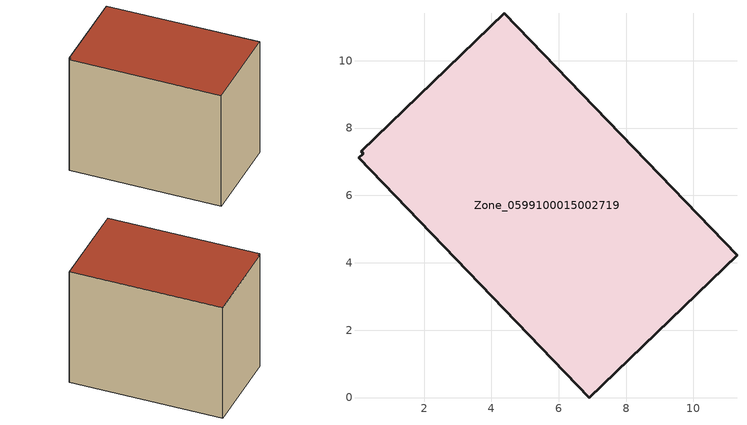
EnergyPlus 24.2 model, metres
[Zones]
Zone_0599100015002719
 floor ground (C_G): 0.06,7.11 0.2,7.25 0.14,7.31 4.39,11.4 11.29,4.23 6.91,0 z0.95
 wall outside (C_F): 6.91,0 11.29,4.23 4.39,11.4 0.14,7.31 0.2,7.25 0.06,7.11 6.91,0 z0.95:9.03
 roof outside (C_R): 0.2,7.25 0.06,7.11 6.91,0 11.29,4.23 4.39,11.4 0.14,7.31 z9.03
[BUILDING]
Pand.0599100015002719: North Axis=0; Terrain=City; Loads Convergence Tolerance Value=0.04; Temperature Convergence Tolerance Value=0.4; Solar Distribution=FullExterior; Maximum Number of Warmup Days=25; Minimum Number of Warmup Days=1
[Site:Location]
Rotterdam.The.Hague.AP_ZH_NLD Design_Conditions: Latitude=51.96; Longitude=4.45; Time Zone=1; Elevation=-4.5
[SITE:GROUNDTEMPERATURE:BUILDINGSURFACE]
18, 18, 18, 18, 18, 18, 18, 18, 18, 18, 18, 18
[MATERIAL] Thermal Absorptance=0.9; Solar Absorptance=0.7; Visible Absorptance=0.7
Name | Roughness | Thickness | Conductivity | Density | Specific Heat
G.TC.1975-1991 | MediumSmooth | 0.15 | 0.288461 | 540 | 1210
F.TC.1975-1991 | Rough | 0.3 | 0.230769 | 1920 | 840
R.TC.1975-1991 | MediumRough | 0.2 | 0.153846 | 1500 | 1000
[CONSTRUCTION]
C_G: G.TC.1975-1991
C_F: F.TC.1975-1991
C_R: R.TC.1975-1991
[ZONE]
Zone_0599100015002719: Type=1; Multiplier=1; Ceiling Height=Autocalculate; Volume=Autocalculate; Floor Area=autocalculate; Part of Total Floor Area=Yes
[ZONEINFILTRATION:DESIGNFLOWRATE]
Infil_Zone_0599100015002719: Zone or ZoneList or Space or SpaceList=Zone_0599100015002719; Schedule=AlwaysOn; Design Flow Rate Calculation Method=Flow/Area; Flow Rate per Floor Area=0.003; Constant Term Coefficient=1; Temperature Term Coefficient=0; Velocity Term Coefficient=0; Velocity Squared Term Coefficient=0
[HVACTEMPLATE:ZONE:IDEALLOADSAIRSYSTEM]
Zone_0599100015002719: Maximum Heating Supply Air Temperature=50; Minimum Cooling Supply Air Temperature=13; Maximum Heating Supply Air Humidity Ratio=0.0156; Minimum Cooling Supply Air Humidity Ratio=0.0077; Heating Limit=NoLimit; Cooling Limit=NoLimit; Dehumidification Control Type=ConstantSensibleHeatRatio; Cooling Sensible Heat Ratio=0.7; Dehumidification Setpoint=60; Humidification Control Type=None; Humidification Setpoint=30; Outdoor Air Method=None; Outdoor Air Flow Rate per Person=0.00944; Outdoor Air Flow Rate per Zone Floor Area=0; Outdoor Air Flow Rate per Zone=0; Demand Controlled Ventilation Type=None; Outdoor Air Economizer Type=NoEconomizer; Heat Recovery Type=None; Sensible Heat Recovery Effectiveness=0.7; Latent Heat Recovery Effectiveness=0.65
[ZONECONTROL:THERMOSTAT]
ThermostatControl_Zone_0599100015002719: Zone or ZoneList=Zone_0599100015002719; Control Type Schedule=DualSetpointControlType; Control 1=Thermostat_Zone_0599100015002719; Temperature Difference Between Cutout And Setpoint=0
[THERMOSTATSETPOINT:DUALSETPOINT]
Thermostat_Zone_0599100015002719: Heating Setpoint Temperature Schedule=HeatingSetpoint_Zone_0599100015002719; Cooling Setpoint Temperature Schedule=CoolingSetpoint_Zone_0599100015002719
[SCHEDULE:COMPACT]
HeatingSetpoint_Zone_0599100015002719: Through: 12/31, For: AllDays, Until: 24:00, 21
CoolingSetpoint_Zone_0599100015002719: Through: 12/31, For: AllDays, Until: 24:00, 24
DualSetpointControlType: Through: 12/31, For: AllDays, Until: 24:00, 4
AlwaysOn: Through: 12/31, For: AllDays, Until: 24:00, 1
